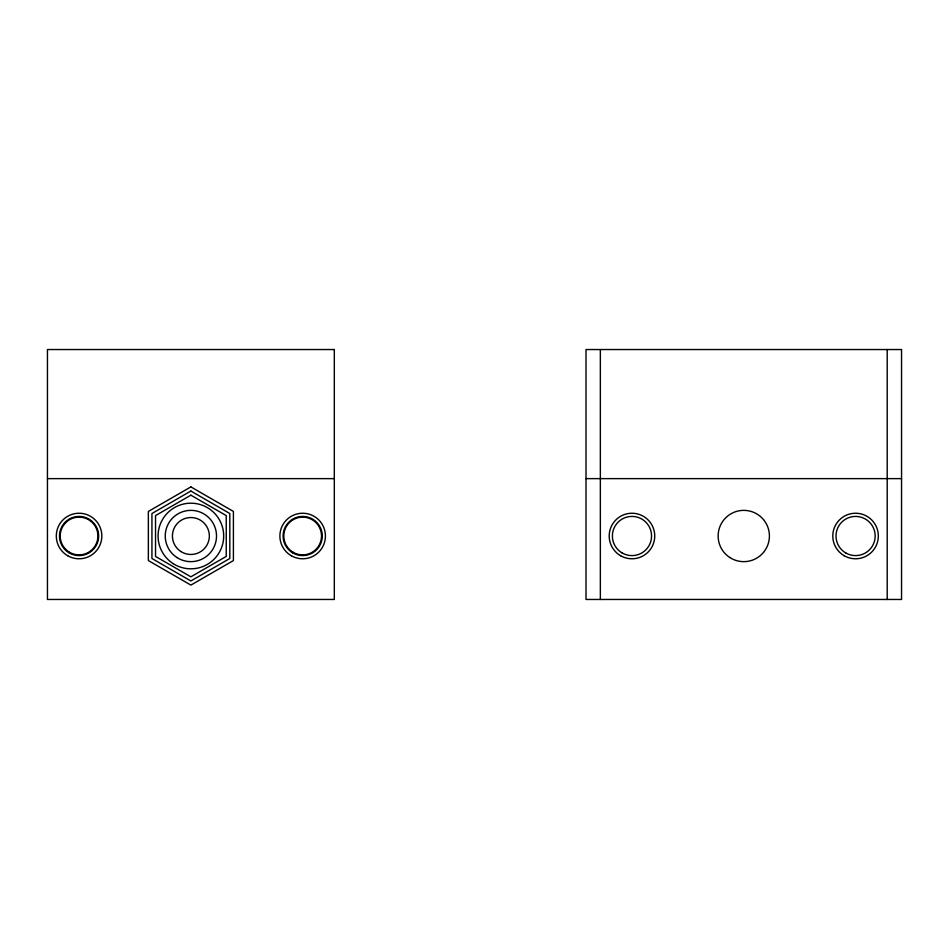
<?xml version="1.0" encoding="UTF-8"?>
<svg xmlns="http://www.w3.org/2000/svg" width="949" height="949" viewBox="0 0 949 949"><rect width="100%" height="100%" fill="white"/><g stroke="black" fill="none" stroke-linecap="round" stroke-linejoin="round"><path stroke-width="1.42" d="M47.45 478.628L334.309 478.628M586.008 478.628L901.55 478.628M887.208 349.54L887.208 599.46M600.349 349.54L600.349 599.46M190.879 486.896L148.352 511.452L148.352 560.562L190.879 585.106L233.407 560.562L233.407 511.452L190.879 486.896M190.879 491.036L151.935 513.528L151.935 558.486L190.879 580.966L229.824 558.486L229.824 513.528L190.879 491.036M190.879 495.176L155.529 515.592L155.529 556.422L190.879 576.826L226.242 556.422L226.242 515.592L190.879 495.176M334.309 349.54L47.45 349.54L47.45 599.46L334.309 599.46L334.309 349.54M901.55 349.54L586.008 349.54L586.008 599.46L901.55 599.46L901.55 349.54M293.217 552.342A18.873 18.873 0 0 0 321.521 536.007A18.873 18.873 0 0 0 293.217 519.661A18.873 18.873 0 0 0 293.217 552.342M291.272 555.723A22.764 22.764 0 0 0 325.424 536.007A22.764 22.764 0 0 0 291.272 516.292A22.764 22.764 0 0 0 291.272 555.723M69.633 552.342A18.873 18.873 0 0 0 97.937 536.007A18.873 18.873 0 0 0 69.633 519.661A18.873 18.873 0 0 0 69.633 552.342M67.687 555.723A22.764 22.764 0 0 0 101.84 536.007A22.764 22.764 0 0 0 67.687 516.292A22.764 22.764 0 0 0 67.687 555.723M173.145 563.611A32.812 32.812 0 0 0 223.656 537.561A32.812 32.812 0 0 0 175.85 506.837A32.812 32.812 0 0 0 173.145 563.611M180.891 551.535A18.47 18.47 0 0 0 209.326 536.885A18.47 18.47 0 0 0 182.422 519.589A18.47 18.47 0 0 0 180.891 551.535M177.024 557.573A25.635 25.635 0 0 0 216.491 537.229A25.635 25.635 0 0 0 179.136 513.219A25.635 25.635 0 0 0 177.024 557.573M69.277 552.97A19.585 19.585 0 0 0 98.66 536.007A19.585 19.585 0 0 0 69.277 519.044A19.585 19.585 0 0 0 69.277 552.97M292.897 552.97A19.585 19.585 0 0 0 322.28 536.007A19.585 19.585 0 0 0 292.897 519.044A19.585 19.585 0 0 0 292.897 552.97M844.171 555.723A22.764 22.764 0 0 0 878.323 536.007A22.764 22.764 0 0 0 844.171 516.292A22.764 22.764 0 0 0 844.171 555.723M845.796 552.97A19.585 19.585 0 0 0 875.168 536.007A19.585 19.585 0 0 0 845.796 519.044A19.585 19.585 0 0 0 845.796 552.97M729.745 557.466A25.635 25.635 0 0 0 769.378 537.431A25.635 25.635 0 0 0 732.213 513.124A25.635 25.635 0 0 0 729.745 557.466M620.587 555.723A22.764 22.764 0 0 0 654.739 536.007A22.764 22.764 0 0 0 620.587 516.292A22.764 22.764 0 0 0 620.587 555.723M622.176 552.97A19.585 19.585 0 0 0 651.56 536.007A19.585 19.585 0 0 0 622.176 519.044A19.585 19.585 0 0 0 622.176 552.97"/></g></svg>
